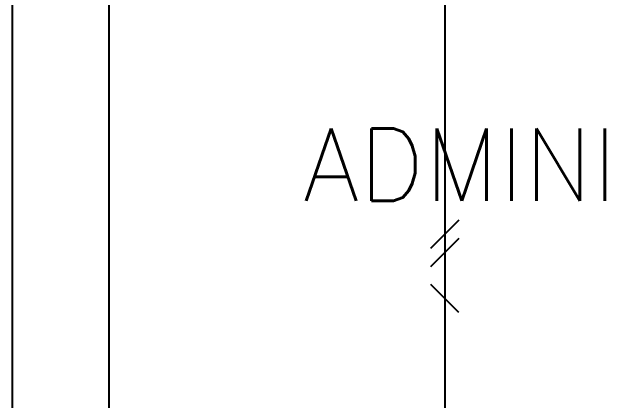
# Model space of a CAD drawing. Extents: x -9 to 600, y -23 to 65.
# Drawn here: x 266.263 to 268.13, y 50.027 to 51.234 of the extents above; entities that cross this region are included whole.
import ezdxf

# ---------------------------------------------------------------- set-up
doc = ezdxf.new("R2010")
doc.units = 0
doc.header["$LTSCALE"] = 0.8
doc.header["$MEASUREMENT"] = 0
for name, color, linetype in [('0_FIOS', 3, 'CONTINUOUS'), ('Desenho base', 7, 'CONTINUOUS'), ('ilum', 2, 'CONTINUOUS'), ('iluminação', 2, 'CONTINUOUS')]:
    doc.layers.add(name, color=color, linetype=linetype)
doc.styles.add('ROMANS', font='romans', dxfattribs={"width": 0.9})

# ---------------------------------------------------------------- blocks, each defined once
blk = doc.blocks.new('MONO')
at = {"layer": '0_FIOS'}
for p, q in [((-3.356, -0.78), (-1.797, 0.78)), ((0.78, -0.78), (-0.78, 0.78)), ((1.797, -0.78), (0.238, 0.78))]:
    blk.add_line(p, q, dxfattribs=at)

msp = doc.modelspace()

# ---------------------------------------------------------------- linework, layer by layer
at = {"layer": 'Desenho base'}
for p, q in [((266.2635, 51.798), (266.2635, 47.948)), ((266.5635, 51.648), (266.5635, 48.348))]:
    msp.add_line(p, q, dxfattribs=at)
at = {"layer": 'ilum'}
for p, q in [((267.6051, 51.718, 2.802), (267.6051, 49.258, 2.802)), ((267.5618, 50.5012, 2.802), (267.6485, 50.5879, 2.802)), ((267.5618, 50.4447, 2.802), (267.6485, 50.5314, 2.802)), ((267.6485, 50.3014, 2.802), (267.5618, 50.3881, 2.802))]:
    msp.add_line(p, q, dxfattribs=at)

# ---------------------------------------------------------------- block references
at = {"layer": 'iluminação', "xscale": 0.05560094617944675, "yscale": 0.05560094617944675, "zscale": 0.05560094617944675, "rotation": 90}
msp.add_blockref('MONO', (267.6051, 50.488, 2.802), dxfattribs=at)

# ---------------------------------------------------------------- texts
at = {"layer": 'Desenho base', "style": 'ROMANS'}
msp.add_text('ADMINISTRAÇÃO', height=0.225, dxfattribs=at).set_placement((267.1661, 50.6478))

doc.saveas('drawing.dxf')
